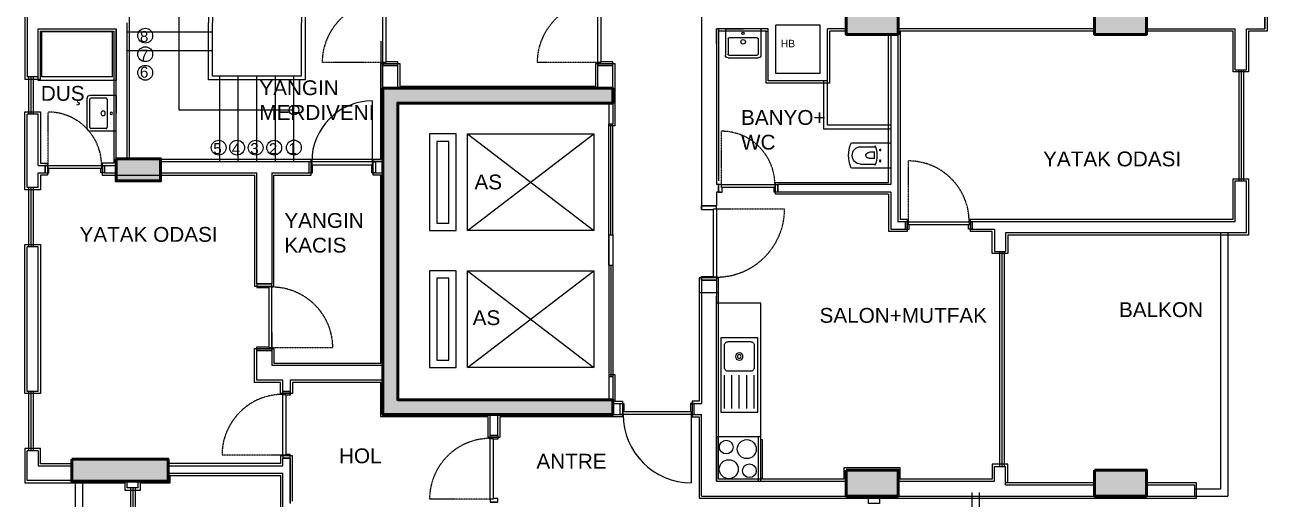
# Model space of a CAD drawing. Header units: millimetres. Extents: x 38129 to 72024, y -56282 to 16512.
# Drawn here: x 48291 to 49967, y -54876 to -54237 of the extents above; entities that cross this region are included whole.
import ezdxf

# ---------------------------------------------------------------- set-up
doc = ezdxf.new("R2010")
doc.units = ezdxf.units.MM
doc.linetypes.add('CENTER2', pattern=[1.125, 0.75, -0.125, 0.125, -0.125])
doc.linetypes.add('HIDDEN', pattern=[0.375, 0.25, -0.125])
for name, color, linetype, lineweight in [('COLUMN4', 3, 'Continuous', 50), ('DUVAR', 255, 'Continuous', 30), ('MİMARİ', 4, 'Continuous', 9), ('TARAMA', 252, 'Continuous', 0)]:
    doc.layers.add(name, color=color, linetype=linetype, lineweight=lineweight)
doc.layers.add('HIDDEN', color=1, linetype='HIDDEN')
doc.layers.add('tefriş', color=42, linetype='Continuous')
doc.styles.get("Standard").update_dxf_attribs({"font": 'arial.ttf'})

# ---------------------------------------------------------------- blocks, each defined once
blk = doc.blocks.new('*U9')
for p, q in [((4, 0), (0, 0)), ((86, 0), (90, 0))]:
    blk.add_line(p, q)
blk.add_lwpolyline([(4, 0), (86, 0), (86, -4), (4, -4)], close=True)
for points in [[(0, -10), (5, -10), (5, -4)], [(90, -10), (85, -10), (85, -4)]]:
    blk.add_lwpolyline(points)
at = {"layer": 'DUVAR'}
for p, q in [((0, 0), (0, -10)), ((90, 0), (90, -10))]:
    blk.add_line(p, q, dxfattribs=at)
at = {"layer": 'HIDDEN'}
blk.add_line((4, 0), (4, 82), dxfattribs=at)
blk.add_arc((4, 0), 82, 360, 90, dxfattribs=at)
blk = doc.blocks.new('*U11')
for p, q in [((4, 0), (0, 0)), ((76, 0), (80, 0))]:
    blk.add_line(p, q)
blk.add_lwpolyline([(4, 0), (76, 0), (76, -4), (4, -4)], close=True)
for points in [[(0, -10), (5, -10), (5, -4)], [(80, -10), (75, -10), (75, -4)]]:
    blk.add_lwpolyline(points)
at = {"layer": 'DUVAR'}
for p, q in [((0, 0), (0, -10)), ((80, 0), (80, -10))]:
    blk.add_line(p, q, dxfattribs=at)
at = {"layer": 'HIDDEN'}
blk.add_line((4, 0), (4, 72), dxfattribs=at)
blk.add_arc((4, 0), 72, 0, 90, dxfattribs=at)
blk = doc.blocks.new('*U12')
for p, q in [((4, 0), (0, 0)), ((86, 0), (90, 0))]:
    blk.add_line(p, q)
blk.add_lwpolyline([(4, 0), (86, 0), (86, -4), (4, -4)], close=True)
for points in [[(0, -20), (5, -20), (5, -4)], [(90, -20), (85, -20), (85, -4)]]:
    blk.add_lwpolyline(points)
at = {"layer": 'DUVAR'}
for p, q in [((0, 0), (0, -20)), ((90, 0), (90, -20))]:
    blk.add_line(p, q, dxfattribs=at)
at = {"layer": 'HIDDEN'}
blk.add_line((4, 0), (4, 82), dxfattribs=at)
blk.add_arc((4, 0), 82, 360, 90, dxfattribs=at)
blk = doc.blocks.new('*U15')
for p, q in [((4, 0), (0, 0)), ((86, 0), (90, 0))]:
    blk.add_line(p, q)
blk.add_lwpolyline([(4, 0), (86, 0), (86, -4), (4, -4)], close=True)
for points in [[(0, -20), (5, -20), (5, -4)], [(90, -20), (85, -20), (85, -4)]]:
    blk.add_lwpolyline(points)
at = {"layer": 'DUVAR'}
for p, q in [((0, 0), (0, -20)), ((90, 0), (90, -20))]:
    blk.add_line(p, q, dxfattribs=at)
at = {"layer": 'HIDDEN'}
blk.add_line((4, 0), (4, 82), dxfattribs=at)
blk.add_arc((4, 0), 82, 360, 90, dxfattribs=at)
blk = doc.blocks.new('A$C5F901649')
at = {"layer": 'tefriş'}
for p, q in [((0, 0), (0, 29.5)), ((3, 32.5), (37, 32.5)), ((3, 11.3), (3, 28.4)), ((4.1, 29.5), (35.9, 29.5)), ((37, 11.3), (37, 28.4)), ((40, 0), (40, 29.5)), ((35.9, 10.1), (4.1, 10.1)), ((0, 0), (20, 0)), ((40, 0), (20, 0))]:
    blk.add_line(p, q, dxfattribs=at)
for centre, radius, start, end in [((3, 29.5), 3, 90, 180), ((4.1, 28.4), 1.13, 90, 179.9238), ((35.9, 28.4), 1.13, 0.0762, 90), ((37, 29.5), 3, 0, 90), ((20, 14.5), 2.48, 90, 270), ((20, 14.5), 2.48, 270, 90), ((4.1, 11.3), 1.13, 179.9238, 270), ((20, 5.1), 1.31, 90, 270), ((20, 5.1), 1.31, 270, 90), ((35.9, 11.3), 1.13, 270, 0.0762)]:
    blk.add_arc(centre, radius, start, end, dxfattribs=at)
blk = doc.blocks.new('wertertw')
at = {"layer": 'TARAMA', "lineweight": -3}
h = blk.add_hatch(dxfattribs=at)
h.set_pattern_fill('ANSI33', color=256, scale=2.5, style=0)
h.set_pattern_definition([(45, (-86643.698, -32547.66), (-11.2253202, 11.2253202), []), (45, (-86632.472, -32547.66), (-11.2253202, 11.2253202), [7.9375, -3.96875])])
h.paths.add_polyline_path([(-616.2, 351.9), (-616.2, -88.1), (-306.2, -88.1), (-306.2, -68.1), (-596.2, -68.1), (-596.2, 331.9), (-306.2, 331.9), (-306.2, 351.9)])
h.paths.add_polyline_path([(38.8, -338.1), (78.8, -338.1), (78.8, -378.1), (38.8, -378.1)])
h.paths.add_polyline_path([(-471.2, -318.1), (-441.2, -318.1), (-441.2, -378.1), (-471.2, -378.1)])
h.paths.add_polyline_path([(-961.2, -318.1), (-931.2, -318.1), (-931.2, -378.1), (-961.2, -378.1)])
h.paths.add_polyline_path([(343.8, -163.1), (413.8, -163.1), (413.8, -198.1), (343.8, -198.1)])
h.paths.add_polyline_path([(8.8, -163.1), (78.8, -163.1), (78.8, -198.1), (8.8, -198.1)])
h.paths.add_polyline_path([(-1036.2, -148.1), (-906.2, -148.1), (-906.2, -178.1), (-1036.2, -178.1)])
h.paths.add_polyline_path([(-976.2, 256.9), (-916.2, 256.9), (-916.2, 226.9), (-976.2, 226.9)])
h.paths.add_polyline_path([(343.8, 459.4), (413.8, 459.4), (413.8, 424.4), (343.8, 424.4)])
h.paths.add_polyline_path([(8.8, 459.4), (78.8, 459.4), (78.8, 424.4), (8.8, 424.4)])
h.paths.add_polyline_path([(-616.2, 531.9), (-306.2, 531.9), (-306.2, 511.9), (-616.2, 511.9)])
h.paths.add_polyline_path([(-976.2, 656.9), (-916.2, 656.9), (-916.2, 626.9), (-976.2, 626.9)])
h.paths.add_polyline_path([(-616.2, 971.9), (-306.2, 971.9), (-306.2, 951.9), (-616.2, 951.9)])
h.paths.add_polyline_path([(343.8, 1081.9), (413.8, 1081.9), (413.8, 1046.9), (343.8, 1046.9)])
h.paths.add_polyline_path([(8.8, 1081.9), (78.8, 1081.9), (78.8, 1046.9), (8.8, 1046.9)])
h.paths.add_polyline_path([(-1036.2, 1061.9), (-906.2, 1061.9), (-906.2, 1031.9), (-1036.2, 1031.9)])
h.paths.add_polyline_path([(-931.2, 1286.9), (-901.2, 1286.9), (-901.2, 1226.9), (-931.2, 1226.9)])
h.paths.add_polyline_path([(68.8, 1332), (108.8, 1332), (108.8, 1292), (68.8, 1292)])
h.paths.add_polyline_path([(-511.2, 1332), (-481.2, 1332), (-481.2, 1252), (-511.2, 1252)])
at = {"layer": 'COLUMN4', "color": 3}
for points in [[(8.8, 459.4), (78.8, 459.4), (78.8, 424.4), (8.8, 424.4)], [(343.8, 459.4), (413.8, 459.4), (413.8, 424.4), (343.8, 424.4)], [(-616.2, 351.9), (-616.2, -88.1), (-306.2, -88.1), (-306.2, -68.1), (-596.2, -68.1), (-596.2, 331.9), (-306.2, 331.9), (-306.2, 351.9)], [(-976.2, 256.9), (-916.2, 256.9), (-916.2, 226.9), (-976.2, 226.9)], [(-1036.2, -148.1), (-906.2, -148.1), (-906.2, -178.1), (-1036.2, -178.1)], [(8.8, -163.1), (78.8, -163.1), (78.8, -198.1), (8.8, -198.1)], [(343.8, -163.1), (413.8, -163.1), (413.8, -198.1), (343.8, -198.1)]]:
    blk.add_lwpolyline(points, close=True, dxfattribs=at)
blk = doc.blocks.new('*U6')
for p, q in [((4, 0), (0, 0)), ((86, 0), (90, 0))]:
    blk.add_line(p, q)
blk.add_lwpolyline([(4, 0), (86, 0), (86, -4), (4, -4)], close=True)
for points in [[(0, -10), (5, -10), (5, -4)], [(90, -10), (85, -10), (85, -4)]]:
    blk.add_lwpolyline(points)
at = {"layer": 'DUVAR'}
for p, q in [((0, 0), (0, -10)), ((90, 0), (90, -10))]:
    blk.add_line(p, q, dxfattribs=at)
at = {"layer": 'HIDDEN'}
blk.add_line((4, 0), (4, 82), dxfattribs=at)
blk.add_arc((4, 0), 82, 360, 90, dxfattribs=at)
blk = doc.blocks.new('*U7')
for p, q in [((4, 0), (0, 0)), ((96, 0), (100, 0))]:
    blk.add_line(p, q)
blk.add_lwpolyline([(4, 0), (96, 0), (96, -4), (4, -4)], close=True)
for points in [[(0, -20), (5, -20), (5, -4)], [(100, -20), (95, -20), (95, -4)]]:
    blk.add_lwpolyline(points)
at = {"layer": 'DUVAR'}
for p, q in [((0, 0), (0, -20)), ((100, 0), (100, -20))]:
    blk.add_line(p, q, dxfattribs=at)
at = {"layer": 'HIDDEN'}
blk.add_line((4, 0), (4, 92), dxfattribs=at)
blk.add_arc((4, 0), 92, 360, 90, dxfattribs=at)
blk = doc.blocks.new('duravit-caro-asma-62')
for p, q in [((-458, 118), (-259, 118)), ((-387, 1), (-388, -3)), ((-386, 5), (-387, 1)), ((-385, 8), (-386, 5)), ((-384, 12), (-385, 8)), ((-382, 15), (-384, 12)), ((-380, 18), (-382, 15)), ((-378, 21), (-380, 18)), ((-376, 24), (-378, 21)), ((-374, 26), (-376, 24)), ((-371, 29), (-374, 26)), ((-368, 31), (-371, 29)), ((-365, 33), (-368, 31)), ((-362, 34), (-365, 33)), ((-359, 36), (-362, 34)), ((-355, 37), (-359, 36)), ((-351, 38), (-355, 37)), ((-347, 38), (-351, 38)), ((-343, 38), (-347, 38)), ((-344, 38), (-264, 38)), ((-271, 37), (-271, -42)), ((-458, -118), (-261, -118)), ((-388, -3), (-388, -7)), ((-388, -7), (-388, -7)), ((-388, -7), (-388, -11)), ((-388, -11), (-388, -15)), ((-388, -15), (-387, -11)), ((-387, -11), (-386, -14)), ((-386, -14), (-385, -10)), ((-385, -10), (-383, -13)), ((-383, -13), (-382, -17)), ((-382, -17), (-380, -20)), ((-380, -20), (-378, -23)), ((-378, -23), (-375, -26)), ((-375, -26), (-373, -29)), ((-373, -29), (-370, -31)), ((-370, -31), (-367, -33)), ((-367, -33), (-364, -35)), ((-364, -35), (-361, -37)), ((-361, -37), (-357, -38)), ((-357, -38), (-353, -39)), ((-353, -39), (-349, -40)), ((-349, -40), (-345, -41)), ((-345, -41), (-341, -41)), ((-264, -42), (-340, -42))]:
    blk.add_line(p, q)
at = {"color": 4, "linetype": 'CENTER2', "ltscale": 30}
for p, q in [((-209, 75), (-176, 75)), ((-193, 91), (-193, 57)), ((-209, -75), (-176, -75)), ((-193, -91), (-193, -57))]:
    blk.add_line(p, q, dxfattribs=at)
blk.add_lwpolyline([(-50, 165, 0.414214), (-55, 170), (-573, 170, 0.320013), (-592, 157, 0.178212), (-592, -157, 0.320013), (-573, -170), (-55, -170, 0.414214), (-50, -165)], format="xyb", close=True)
for centre in [(-193, 75), (-193, -75)]:
    blk.add_circle(centre, 10)
for centre, radius, start, end in [((-454, 0), 118, 91.839, 268.161), ((-598, -4), 360, 359.6639, 23.2064), ((-542, -4), 304, 334.6873, 359.5949)]:
    blk.add_arc(centre, radius, start, end)
blk = doc.blocks.new('OVEN_60-60')
for p, q in [((60, 0), (0, 0)), ((0, 0), (0, -60)), ((60, -60), (60, 0)), ((0, -56.7), (60, -56.7)), ((0, -60), (60, -60)), ((4, -60), (4, -62)), ((4, -62), (56, -62)), ((56, -62), (56, -60))]:
    blk.add_line(p, q)
for centre, radius in [((16.3, -16.7), 12.8), ((46.1, -13.3), 9.22), ((43.3, -41), 12.8), ((14.2, -44.6), 9.22)]:
    blk.add_circle(centre, radius)
blk = doc.blocks.new('SINK_100x50')
for p, q in [((95, -10), (50, -10)), ((95, -20), (50, -20)), ((95, -30), (50, -30)), ((95, -40), (50, -40))]:
    blk.add_line(p, q)
blk.add_lwpolyline([(100, -5), (100, -55), (0, -55), (0, -5)], close=True)
blk.add_lwpolyline([(5, -15), (5, -45, 0.414214), (10, -50), (40, -50, 0.414214), (45, -45), (45, -15, 0.414214), (40, -10), (10, -10, 0.414214)], format="xyb", close=True)
blk.add_lwpolyline([(95, -50), (50, -50)])
for radius in [5, 2.5]:
    blk.add_circle((25, -30), radius)

msp = doc.modelspace()

# ---------------------------------------------------------------- linework, layer by layer
at = {"layer": 'MİMARİ'}
for p, q in [((48432, -54417.2), (48432, -54050.9)), ((48499.2, -54351.6), (48499.2, -54111.5)), ((48291, -54154.3), (48291, -54310)), ((48294, -54157.3), (48294, -54307)), ((49204, -54179.8), (49204, -54480.9)), ((49967.1, -54219.2), (49967.1, -54245.2)), ((49364, -54237.2), (49304, -54237.2)), ((49304, -54302.2), (49304, -54237.2)), ((49364, -54302.2), (49364, -54237.2)), ((49964.1, -54242.2), (49964.1, -54222.2)), ((49964.1, -54222.2), (49964.1, -54242.2)), ((49964.1, -54222.2), (49964.1, -54242.2)), ((49964.1, -54242.2), (49964.1, -54222.2)), ((49964.1, -54222.2), (49964.1, -54242.2)), ((49964.1, -54242.2), (49964.1, -54222.2)), ((49964.1, -54242.2), (49964.1, -54222.2)), ((48309, -54242.2), (48414, -54242.2)), ((48309, -54309.8), (48309, -54242.2)), ((48309, -54242.2), (48414, -54242.2)), ((48312, -54310), (48312, -54245.2)), ((48312, -54245.2), (48411, -54245.2)), ((48411, -54245.2), (48411, -54423.3)), ((48429, -54246.3), (48544.2, -54246.3)), ((49224, -54262.2), (49224, -54242.2)), ((49224, -54242.2), (49224, -54262.2)), ((49294, -54242.2), (49224, -54242.2)), ((49224, -54242.2), (49224, -54322.2)), ((49224, -54248.9), (49224, -54452.2)), ((49227, -54242.2), (49227, -54447.1)), ((49291, -54245.2), (49227, -54245.2)), ((49291, -54312.2), (49291, -54245.2)), ((49291, -54245.2), (49294, -54245.2)), ((49294, -54312.2), (49294, -54242.2)), ((49399.1, -54242.2), (49374, -54242.2)), ((49374, -54312.2), (49374, -54242.2)), ((49399.1, -54245.2), (49377, -54245.2)), ((49377, -54315.2), (49377, -54245.2)), ((49456.4, -54313.8), (49456.4, -54249.7)), ((49459.4, -54249.7), (49459.4, -54314.8)), ((49459.4, -54249.7), (49459.4, -54452.2)), ((49459.4, -54249.7), (49459.4, -54342.2)), ((49734.1, -54245.2), (49469, -54245.2)), ((49469, -54249.7), (49469, -54310.8)), ((49734.1, -54242.2), (49469.1, -54242.2)), ((49640.9, -54245.2), (49472, -54245.2)), ((49472, -54245.2), (49472, -54313.8)), ((49734.1, -54242.2), (49474, -54242.2)), ((49644, -54242.2), (49474, -54242.2)), ((49644, -54242.2), (49474, -54242.2)), ((49804.1, -54242.2), (49924.1, -54242.2)), ((49804.1, -54242.2), (49924.1, -54242.2)), ((49921.1, -54245.2), (49804.1, -54245.2)), ((49921.1, -54300.2), (49921.1, -54245.2)), ((49924.1, -54297.2), (49924.1, -54242.2)), ((49939.1, -54297.2), (49939.1, -54242.2)), ((49939.1, -54242.2), (49964.1, -54242.2)), ((49939.1, -54242.2), (49964.1, -54242.2)), ((49967.1, -54245.2), (49942.1, -54245.2)), ((49942.1, -54245.2), (49942.1, -54300.2)), ((48429, -54271.3), (48544.1, -54271.3)), ((48771.2, -54258.6), (48771.2, -54413.3)), ((49374, -54272.2), (49374, -54272.2)), ((49374, -54272.2), (49374, -54272.2)), ((49374, -54272.2), (49374, -54272.2)), ((49456.4, -54449.2), (49456.4, -54279.5)), ((49469, -54282.5), (49469, -54502.2)), ((49472, -54279.5), (49472, -54499.2)), ((49364, -54302.2), (49304, -54302.2)), ((49942.1, -54300.2), (49921.1, -54300.2)), ((49924.1, -54297.2), (49939.1, -54297.2)), ((49929.1, -54297.2), (49929.1, -54447.2)), ((49932.1, -54297.2), (49932.1, -54447.2)), ((49935.1, -54297.2), (49935.1, -54447.2)), ((48291, -54310), (48312, -54310)), ((48309, -54307), (48294, -54307)), ((48296, -54307), (48296, -54357)), ((48299, -54307), (48299, -54357)), ((48302, -54307), (48302, -54357)), ((49291, -54315.2), (49291, -54312.2)), ((49377, -54315.2), (49291, -54315.2)), ((49374, -54312.2), (49294, -54312.2)), ((48654, -54351.6), (48499.2, -54351.6)), ((48760.1, -54421.3), (48760.1, -54339.3)), ((49079.2, -54370), (49079.2, -54342.2)), ((49084.2, -54342.2), (49084.2, -54370)), ((49459.4, -54342.2), (49459.4, -54372.2)), ((48294, -54456), (48294, -54357)), ((48309, -54357), (48294, -54357)), ((48309, -54426.3), (48309, -54357)), ((49079.1, -54370), (49084.1, -54370)), ((49079.2, -54370), (49084.2, -54370)), ((48309, -54386), (48309, -54386)), ((48888.4, -54383.8), (49058.5, -54514.2)), ((48888.4, -54514.2), (49058.5, -54383.8)), ((48771.2, -54418.3), (48474.1, -54418.3)), ((48774.2, -54421.3), (48474.8, -54421.3)), ((48599, -54416.3), (48599, -54416.3)), ((48599, -54416.3), (48599, -54416.3)), ((48640.6, -54416.3), (48640.6, -54416.3)), ((48640.6, -54416.3), (48640.6, -54416.3)), ((48678.1, -54421.3), (48674.1, -54421.3)), ((48674.1, -54421.3), (48674.1, -54436.3)), ((48677.1, -54439.3), (48677.1, -54418.3)), ((48774.1, -54421.3), (48760.1, -54421.3)), ((48760.1, -54421.3), (48764.1, -54421.3)), ((48764.1, -54421.3), (48764.1, -54436.3)), ((48309, -54426.3), (48322.5, -54426.3)), ((48309, -54436.3), (48318.5, -54436.3)), ((48394.5, -54426.3), (48414, -54426.3)), ((48411, -54423.3), (48395.5, -54423.3)), ((48395.5, -54423.3), (48395.5, -54439.3)), ((48395.5, -54439.3), (48601, -54439.3)), ((48398.5, -54436.3), (48414, -54436.3)), ((48474, -54436.3), (48604, -54436.3)), ((48601, -54439.3), (48601, -54589)), ((48604, -54586), (48604, -54436.3)), ((48624, -54436.3), (48624, -54586)), ((48624, -54436.3), (48679.1, -54436.3)), ((48627, -54589), (48627, -54439.3)), ((48627, -54439.3), (48677.1, -54439.3)), ((48759.1, -54436.3), (48774.1, -54436.3)), ((48309, -54456), (48294, -54456)), ((48296, -54456), (48296, -54536)), ((48299, -54456), (48299, -54536)), ((48302, -54456), (48302, -54536)), ((49224, -54445.2), (49224, -54452.2)), ((49229.4, -54452.2), (49224, -54452.2)), ((49303.9, -54465.2), (49303.9, -54449.2)), ((49303.9, -54449.2), (49361, -54449.2)), ((49459.4, -54452.2), (49306.9, -54452.2)), ((49364, -54452.2), (49306.9, -54452.2)), ((49306.9, -54462.2), (49306.9, -54452.2)), ((49314, -54449.2), (49456.4, -54449.2)), ((49921.1, -54499.2), (49921.1, -54444.2)), ((49921.1, -54444.2), (49942.1, -54444.2)), ((49924.1, -54502.2), (49924.1, -54447.2)), ((49924.1, -54447.2), (49939.1, -54447.2)), ((49939.1, -54517.2), (49939.1, -54447.2)), ((49942.1, -54444.2), (49942.1, -54520.2)), ((49229.4, -54462.2), (49224, -54462.2)), ((49224, -54462.2), (49224, -54480.9)), ((49456.4, -54465.2), (49303.9, -54465.2)), ((49459.4, -54462.2), (49306.9, -54462.2)), ((49456.4, -54465.2), (49456.4, -54515.2)), ((49459.4, -54462.2), (49459.4, -54512.2)), ((49224, -54480.9), (49204, -54480.9)), ((49204, -54485.9), (49204, -54480.9)), ((49224, -54480.9), (49224, -54480.9)), ((49224, -54484.9), (49224, -54480.9)), ((49481.6, -54502.2), (49469, -54502.2)), ((49481.6, -54499.2), (49472, -54499.2)), ((49481.6, -54499.2), (49481.6, -54515.2)), ((49921.1, -54499.2), (49566.5, -54499.2)), ((49566.5, -54499.2), (49566.5, -54515.2)), ((49924.1, -54502.2), (49566.5, -54502.2)), ((49079.1, -54561), (49079.1, -54520)), ((49079.1, -54520), (49084.1, -54520)), ((49079.2, -54561), (49079.2, -54520)), ((49079.2, -54520), (49084.2, -54520)), ((49084.1, -54520), (49084.1, -54561)), ((49084.2, -54520), (49084.2, -54561)), ((49481.6, -54515.2), (49456.4, -54515.2)), ((49459.4, -54512.2), (49481.6, -54512.2)), ((49566.5, -54512.2), (49599.1, -54512.2)), ((49596.1, -54515.2), (49566.5, -54515.2)), ((49596.1, -54545.2), (49596.1, -54515.2)), ((49599.1, -54512.2), (49599.1, -54542.2)), ((49939.1, -54517.2), (49614.1, -54517.2)), ((49614.1, -54517.2), (49614.1, -54542.2)), ((49942.1, -54520.2), (49617.1, -54520.2)), ((49617.1, -54520.2), (49617.1, -54545.2)), ((49896.1, -54517.2), (49621.7, -54517.2)), ((49904, -54517.2), (49904, -54862.2)), ((49914, -54517.2), (49914, -54872.2)), ((49914, -54517.2), (49914, -54872.2)), ((48294, -54731), (48294, -54536)), ((48309, -54536), (48294, -54536)), ((48309, -54731), (48309, -54536)), ((49617.1, -54545.2), (49596.1, -54545.2)), ((49599.1, -54542.2), (49614.1, -54542.2)), ((49606.1, -54542.2), (49606.1, -54832.2)), ((49609.1, -54542.2), (49609.1, -54832.2)), ((49612.1, -54542.2), (49612.1, -54832.2)), ((48888.4, -54568.5), (49058.5, -54698.9)), ((48888.4, -54698.9), (49058.5, -54568.5)), ((49079.1, -54561), (49084.1, -54561)), ((49079.2, -54561), (49084.2, -54561)), ((48601, -54589), (48627, -54589)), ((49227, -54577.9), (49201, -54577.9)), ((49201, -54577.9), (49201, -54744.2)), ((49227, -54577.9), (49201, -54577.9)), ((49201, -54577.9), (49201, -54739.2)), ((49204, -54575.9), (49204, -54616.4)), ((49224, -54576.9), (49224, -54612.2)), ((49227, -54609.2), (49227, -54577.9)), ((49227, -54609.2), (49227, -54577.9)), ((49227, -54597.9), (49201, -54597.9)), ((49201, -54597.9), (49201, -54744.2)), ((49224, -54852.2), (49224, -54602.8)), ((49227, -54849.2), (49227, -54605.8)), ((49204, -54616.4), (49204, -54747.2)), ((49284, -54612.2), (49224, -54612.2)), ((49284, -54792.2), (49284, -54612.2)), ((49227, -54849.2), (49227, -54625.2)), ((49227, -54849.2), (49227, -54625.2)), ((48624, -54651.8), (48624, -54696)), ((48604, -54716), (48604, -54671)), ((48774.1, -54696), (48624, -54696)), ((48639, -54716), (48604, -54716)), ((48639, -54731), (48639, -54716)), ((48774.1, -54716), (48649, -54716)), ((48649, -54716), (48649, -54731)), ((49079.1, -54711), (49084.1, -54711)), ((49079.2, -54742.2), (49079.2, -54711)), ((49079.2, -54711), (49084.2, -54711)), ((49084.2, -54711), (49084.2, -54747.2)), ((48309, -54731), (48294, -54731)), ((48296, -54731), (48296, -54811)), ((48299, -54731), (48299, -54811)), ((48302, -54731), (48302, -54811)), ((48649, -54731), (48639, -54731)), ((48649, -54731), (48649, -54736)), ((48649, -54736), (48649, -54731)), ((48649, -54736), (48649, -54731)), ((49084.2, -54747.2), (49099.2, -54747.2)), ((49094.2, -54762.2), (49094.2, -54747.2)), ((49189.2, -54747.2), (49204, -54747.2)), ((49201, -54744.2), (49191.2, -54744.2)), ((49191.2, -54744.2), (49191.2, -54765.2)), ((49194.2, -54762.2), (49194.2, -54747.2)), ((48919, -54790.4), (48919, -54762.2)), ((48929, -54790.4), (48929, -54762.2)), ((49084.2, -54762.2), (49098.2, -54762.2)), ((49098.2, -54762.2), (49094.2, -54762.2)), ((49190.2, -54762.2), (49204, -54762.2)), ((49190.2, -54762.2), (49194.2, -54762.2)), ((49190.2, -54762.2), (49190.2, -54854.2)), ((49191.2, -54765.2), (49201, -54765.2)), ((49201, -54765.2), (49201, -54875.2)), ((49201, -54765.2), (49201, -54875.2)), ((49201, -54765.2), (49201, -54875.2)), ((49204, -54872.2), (49204, -54762.2)), ((48919, -54790.4), (48929, -54790.4)), ((48294, -54851.3), (48294, -54811)), ((48309, -54811), (48294, -54811)), ((48309, -54811), (48309, -54831.3)), ((48639, -54821), (48649, -54821)), ((48639, -54831.3), (48639, -54821)), ((48649, -54881), (48649, -54821)), ((48649, -54821), (48649, -54882)), ((48309, -54831.3), (48354.1, -54831.3)), ((48484.1, -54831.3), (48534, -54831.3)), ((48484.1, -54841.3), (48639, -54841.3)), ((48534, -54831.3), (48639, -54831.3)), ((48639, -54892), (48639, -54841.3)), ((49599.1, -54832.2), (49614.1, -54832.2)), ((49599.1, -54852.2), (49599.1, -54832.2)), ((49614.1, -54857.2), (49614.1, -54832.2)), ((48354, -54851.3), (48294, -54851.3)), ((48359, -54851.3), (48359, -55052.5)), ((48369, -54851.3), (48369, -55042.5)), ((48429, -54851.3), (48429, -54851.3)), ((48429.1, -54861), (48429.1, -54852.2)), ((48434, -54851.3), (48434, -54851.3)), ((48444.1, -54861), (48444.1, -54852)), ((49224, -54852.2), (49284, -54852.2)), ((49224, -54852.2), (49399.1, -54852.2)), ((49396.1, -54849.2), (49227, -54849.2)), ((49396.1, -54849.2), (49227, -54849.2)), ((49396.1, -54849.2), (49227, -54849.2)), ((49469, -54852.2), (49599.1, -54852.2)), ((49599.2, -54852.2), (49599.2, -54852.2)), ((49614.1, -54857.2), (49734.1, -54857.2)), ((49614.1, -54857.2), (49734.1, -54857.2)), ((49804.1, -54857.2), (49868.9, -54857.2)), ((49868.9, -54857.2), (49868.9, -54872.2)), ((48444.1, -54861), (48429.1, -54861)), ((48434.1, -54986.3), (48434.1, -54861)), ((48437.1, -54986.3), (48437.1, -54861)), ((48440.1, -54986.3), (48440.1, -54861)), ((49201, -54875.2), (49429.2, -54875.2)), ((49201, -54875.2), (49429.2, -54875.2)), ((49204, -54872.2), (49429.2, -54872.2)), ((49444.2, -54872.2), (49429, -54872.2)), ((49469, -54872.2), (49609.2, -54872.2)), ((49569, -55202.2), (49569, -54867.2)), ((49579, -55212.2), (49579, -54867.2)), ((49599.2, -54872.2), (49868.9, -54872.2)), ((49868.9, -54862.2), (49904, -54862.2)), ((49868.9, -54872.2), (49914, -54872.2))]:
    msp.add_line(p, q, dxfattribs=at)
at = {"layer": 'MİMARİ', "lineweight": 15}
for p, q in [((49079.1, -54520), (49079.1, -54370)), ((49081.6, -54520), (49081.6, -54370)), ((49084.1, -54520), (49084.1, -54370)), ((49079.1, -54561), (49079.1, -54711)), ((49081.6, -54561), (49081.6, -54711)), ((49084.1, -54561), (49084.1, -54711))]:
    msp.add_line(p, q, dxfattribs=at)
at = {"layer": 'MİMARİ'}
for points in [[(48539.4, -54156.1), (48669.4, -54156.1), (48669, -54310.9), (48539, -54310.9)], [(48544.4, -54161.1), (48664.4, -54161.1), (48664, -54305.9), (48544, -54305.9)], [(48309, -54242.2), (48414, -54242.2), (48414, -54311.8), (48309, -54311.8)], [(48314, -54245.5), (48409, -54245.5), (48409, -54306.8), (48314, -54306.8)], [(48291, -54354), (48312, -54354), (48312, -54423.3), (48321.5, -54423.3), (48321.5, -54439.3), (48312, -54439.3), (48312, -54459), (48291, -54459)], [(48872.9, -54383.8), (48837, -54383.8), (48837, -54514.2), (48872.9, -54514.2)], [(48888.4, -54383.8), (49058.5, -54383.8), (49058.5, -54514.2), (48888.4, -54514.2)], [(48862.9, -54393.8), (48847, -54393.8), (48847, -54504.2), (48862.9, -54504.2)], [(48760.1, -54421.3), (48678.1, -54421.3), (48678.1, -54425.3), (48760.1, -54425.3)], [(48291, -54533), (48312, -54533), (48312, -54734), (48291, -54734)], [(48872.9, -54568.5), (48837, -54568.5), (48837, -54698.9), (48872.9, -54698.9)], [(48888.4, -54568.5), (49058.5, -54568.5), (49058.5, -54698.9), (48888.4, -54698.9)], [(48862.9, -54578.5), (48847, -54578.5), (48847, -54688.9), (48862.9, -54688.9)], [(49190.2, -54762.2), (49098.2, -54762.2), (49098.2, -54758.2), (49190.2, -54758.2)]]:
    msp.add_lwpolyline(points, close=True, dxfattribs=at)
for points in [[(48544.4, -54161.1), (48664.4, -54161.1), (48664, -54305.9), (48544, -54305.9), (48544.4, -54161.1)], [(48429, -54416.3), (48429, -54233.9)], [(48414, -54426.3), (48414, -54242.2)], [(49079.2, -54708), (49087.2, -54708), (49087.2, -54744.2), (49097.2, -54744.2), (49097.2, -54765.2), (48932, -54765.2), (48932, -54793.4), (48916, -54793.4), (48916, -54765.2), (48771.1, -54765.2), (48771.1, -54719), (48652, -54719), (48652, -54734), (48636, -54734), (48636, -54719), (48601, -54719), (48601, -54673), (48627, -54673), (48627, -54693), (48771.1, -54693), (48771.1, -54439.3), (48761.1, -54439.3), (48761.1, -54418.3), (48771.1, -54418.3), (48771.1, -54288.7), (48797.1, -54288.7), (48797.1, -54319.2), (49061.2, -54319.2), (49061.2, -54288.7), (49087.2, -54288.7), (49087.2, -54373), (49079.2, -54373)], [(48774.1, -54343.2), (48774.1, -54287.7)], [(48794.1, -54322.2), (48794.1, -54286.7)], [(49064.2, -54322.2), (49064.2, -54287.7)], [(49084.2, -54322.2), (49084.2, -54286.7)], [(48774.2, -54338.1), (48774.2, -54291.7)], [(48554, -54421.3), (48554, -54305.9)], [(48579, -54421.3), (48579, -54305.9)], [(48604, -54421.3), (48604, -54305.9)], [(48629, -54421.3), (48629, -54305.9)], [(48654, -54421.3), (48654, -54305.9)], [(49459.4, -54377.2), (49369, -54377.2), (49369, -54312.2)], [(49459.4, -54372.2), (49374, -54372.2), (49374, -54312.2)], [(48309, -54426.3), (48309, -54386)], [(48309, -54456), (48309, -54436.3)], [(48674.1, -54436.3), (48679.1, -54436.3), (48679.1, -54425.3)], [(48764.1, -54436.3), (48759.1, -54436.3), (48759.1, -54425.3)], [(49094.2, -54747.2), (49099.2, -54747.2), (49099.2, -54758.2)], [(49194.2, -54747.2), (49189.2, -54747.2), (49189.2, -54758.2)], [(48354.1, -54828.6), (48312, -54828.6), (48312, -54808), (48291, -54808), (48291, -54854.3), (48426.1, -54854.3), (48426.1, -54864), (48447.1, -54864), (48447.1, -54854.3)], [(48652, -54879), (48652, -54818), (48636, -54818), (48636, -54828.3), (48484.1, -54828.4)], [(48309, -54831.3), (48309, -54831.3)], [(48529, -54828.4), (48482.7, -54828.5)], [(49734.1, -54854.2), (49617.1, -54854.2), (49617.1, -54829.2), (49596.1, -54829.2), (49596.1, -54849.2), (49472.1, -54849.2), (49472.1, -54834.2), (49469.1, -54834.2), (49396.1, -54834.2), (49396.1, -54837.2), (49396.1, -54849.2)], [(48447.1, -54854.3), (48487.1, -54854.3), (48487.1, -54844.3), (48636, -54844.3), (48636, -54895), (48670, -54895)], [(49444.2, -54875.2), (49426, -54875.2), (49426, -54875.2), (49452, -54875.2), (49452, -54875.2), (49871.9, -54875.2), (49871.9, -54854.2), (49804.1, -54854.2)], [(49734.1, -54854.2), (49614.1, -54854.2)], [(49444.2, -54872.2), (49444.2, -54882.2), (49429.2, -54882.2), (49429.2, -54872.2)]]:
    msp.add_lwpolyline(points, dxfattribs=at)
for centre, radius in [((48453.4, -54251.3), 10), ((48453.4, -54276.3), 10), ((48453.4, -54301.3), 10), ((48654, -54351.6), 6.58), ((48552.4, -54402.4), 10), ((48577.4, -54402.4), 10), ((48602.4, -54402.4), 10), ((48627.4, -54402.4), 10), ((48654, -54402.2), 10)]:
    msp.add_circle(centre, radius, dxfattribs=at)
for centre, radius, start, end in [((48760.1, -54421.3), 82, 90, 180), ((49190.2, -54762.2), 92, 180, 270)]:
    msp.add_arc(centre, radius, start, end, dxfattribs=at)

# ---------------------------------------------------------------- block references
for name, p in [('wertertw', (49390.4, -54674.1)), ('*U11', (48318.5, -54426.3)), ('*U11', (49226.9, -54452.2)), ('*U6', (49479, -54502.2))]:
    msp.add_blockref(name, p, dxfattribs=at)
for name, p, rotation in [('*U12', (48774.1, -54291.7), 90), ('*U12', (49064.2, -54291.7), 90), ('*U7', (49224, -54480.9), 270.0000000000001), ('*U9', (48639, -54821), 90), ('*U9', (48919, -54880.4), 90), ('OVEN_60-60', (49224, -54852.2), 90.00000000000001)]:
    msp.add_blockref(name, p, dxfattribs=dict(at, rotation=rotation))
for name, p, xscale, yscale, zscale, rotation in [('A$C5F901649', (49236.1, -54242.2), -1.199999999953434, 1.199999999953434, 1.199999999953434, 180), ('A$C5F901649', (48414, -54380), 1.199999999953434, 1.199999999953434, 1.199999999953434, 90.00000000000001), ('duravit-caro-asma-62', (49464.4, -54412.8), -0.09999999997671694, 0.1000000000931323, 0.1, 180)]:
    msp.add_blockref(name, p, dxfattribs=dict(at, xscale=xscale, yscale=yscale, zscale=zscale, rotation=rotation))
at = {"layer": 'MİMARİ', "xscale": -1}
for name, p, rotation in [('*U15', (48624, -54676), 270), ('SINK_100x50', (49224.9, -54658.9), 90)]:
    msp.add_blockref(name, p, dxfattribs=dict(at, rotation=rotation))

# ---------------------------------------------------------------- texts
at = {"layer": 'MİMARİ'}
for s, insert, char_height, width, attachment_point in [('8', (48457.6, -54260), 14.7, 26.493, 9), ('7', (48457.6, -54285), 14.7, 26.493, 9), ('HB', (49310.8, -54266.9), 10, 125.172, 7), ('6', (48457.6, -54308.1), 14.7, 26.493, 9), ('5', (48556.6, -54411.1), 14.7, 26.493, 9), ('4', (48581.6, -54411.1), 14.7, 26.493, 9), ('3', (48606.6, -54411.1), 14.7, 26.493, 9), ('2', (48631.6, -54411.1), 14.7, 26.493, 9), ('1', (48658.2, -54410.9), 14.7, 26.493, 9)]:
    msp.add_mtext(s, dxfattribs=dict(at, insert=insert, char_height=char_height, width=width, attachment_point=attachment_point))
at = {"layer": 'MİMARİ', "char_height": 20}
for s, width, insert, attachment_point in [('DUŞ', 250.343, (48312.6, -54319.1), 1), ('YANGIN MERDIVENI', 250.343, (48607.4, -54311.5), 1), ('BANYO+\\PWC', 250.343, (49257.2, -54405.2), 7), ('YATAK ODASI', 250.343, (49664.8, -54407.5), 1), ('AS', 250.343, (48897.6, -54438.6), 1), ('YANGIN \\PKACIS', 250.343, (48641.1, -54490.5), 1), ('YATAK ODASI', 250.343, (48364.8, -54509.3), 1), ('AS', 250.343, (48895.2, -54621.6), 1), ('SALON+MUTFAK', 77.279, (49363.2, -54618.5), 1), ('BALKON', 275.107, (49767.2, -54610.8), 1), ('HOL', 250.343, (48714.8, -54807.9), 1), ('ANTRE', 250.343, (48981.2, -54815.2), 1)]:
    msp.add_mtext_dynamic_manual_height_columns(s, width=width, gutter_width=12.5, heights=[0], dxfattribs=dict(at, insert=insert, attachment_point=attachment_point))

doc.saveas('drawing.dxf')
